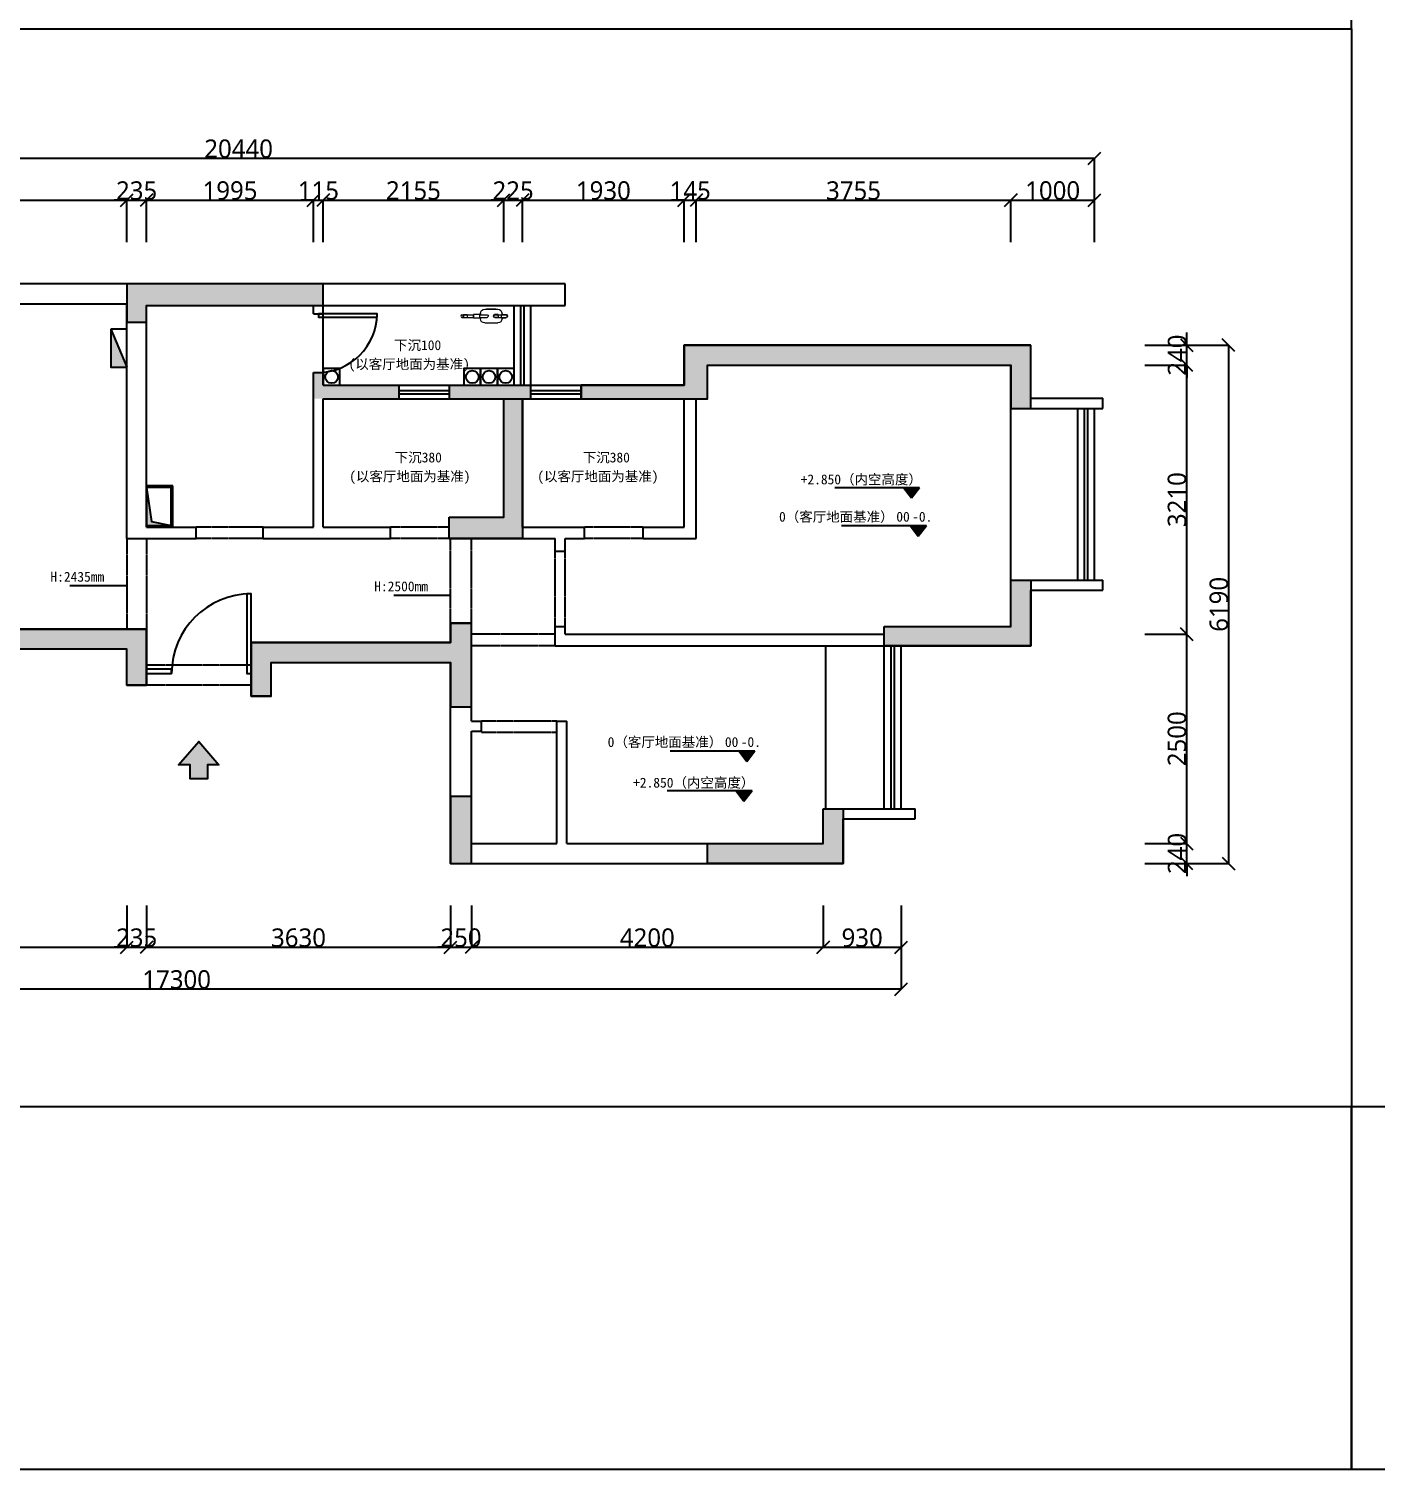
# Model space of a CAD drawing. Header units: millimetres. Extents: x -18923 to 87021, y -73077 to -1985.
# Drawn here: x -8230 to 7858, y -36381 to -19183 of the extents above; entities that cross this region are included whole.
import ezdxf

# ---------------------------------------------------------------- set-up
doc = ezdxf.new("R2010")
doc.units = ezdxf.units.MM
doc.header["$LTSCALE"] = 10
doc.linetypes.add('DASH', pattern=[0.35, 0.25, -0.1])
doc.layers.get('Defpoints').update_dxf_attribs({"color": 250})
for name, color, linetype in [('0文字-标注', 7, 'Continuous'), ('1结构-填充-剪力墙', 251, 'Continuous'), ('1结构-墙体', 7, 'Continuous'), ('1结构-楼梯-栏杆', 43, 'Continuous'), ('1结构-楼梯-梯步', 49, 'Continuous'), ('1结构-窗及电梯', 133, 'Continuous'), ('1结构-门', 133, 'Continuous'), ('2平面-家具-细线', 8, 'Continuous'), ('wall', 1, 'Continuous'), ('平面-文字', 255, 'Continuous'), ('设施-建筑立管-烟', 37, 'Continuous')]:
    doc.layers.add(name, color=color, linetype=linetype)
doc.layers.add('电气', color=18, linetype='Continuous', lineweight=9)
doc.styles.add('-黑体', font='simhei.ttf')
doc.styles.add('dim_font', font='SIMPLEX.shx', dxfattribs={"width": 0.8})
doc.styles.add('图框－雅黑', font='')
doc.styles.get('图框－雅黑').set_extended_font_data('Microsoft YaHei')
doc.dimstyles.new('1-30', dxfattribs={"dimtxt": 150, "dimasz": 4, "dimexe": 1.5, "dimexo": 0, "dimgap": 0.6, "dimtad": 1, "dimdec": 0, "dimlfac": 30, "dimdsep": 46, "dimtxsty": 'dim_font', "dimblk": 'DOTSMALL', "dimcen": 4, "dimdle": 1.5, "dimclrd": 123, "dimclre": 123, "dimclrt": 256, "dimadec": 0, "dimazin": 0, "dimtfac": 1, "dimtdec": 0, "dimtix": 1, "dimtmove": 2, "dimatfit": 3, "dimldrblk": 'DOTSMALL', "dimfxl": 1.5, "dimarcsym": 0})

# ---------------------------------------------------------------- blocks, each defined once
blk = doc.blocks.new('A$C49040A04')
at = {"layer": '设施-建筑立管-烟', "linetype": 'ByBlock'}
blk.add_hatch(color=256, dxfattribs=at).paths.add_polyline_path([(315, 20), (315, 475), (249, 68), (20, 20)])
for p, q in [((0, 495), (315, 495)), ((0, 0), (0, 495))]:
    blk.add_line(p, q, dxfattribs=at)
blk.add_lwpolyline([(315, 20), (20, 20), (20, 475), (315, 475)], close=True, dxfattribs=at)
blk.add_lwpolyline([(315, 475), (254, 70), (20, 20)], dxfattribs=at)
blk = doc.blocks.new('煤气表')
at = {"layer": '电气'}
for p, q in [((834834, -435985), (834792, -435985)), ((834834, -435985), (834792, -435985)), ((834894, -435987), (834792, -435987)), ((834894, -435987), (834792, -435987)), ((834894, -436011), (834792, -436011)), ((834894, -436011), (834792, -436011)), ((834834, -436014), (834792, -436014)), ((834834, -436014), (834792, -436014)), ((834829, -435987), (834829, -435975)), ((834829, -435987), (834829, -435975)), ((834829, -436023), (834829, -436011)), ((834829, -436023), (834829, -436011)), ((834834, -436014), (834834, -435985)), ((834834, -436014), (834834, -435985)), ((834863, -435987), (834834, -435987)), ((834863, -435987), (834834, -435987)), ((834863, -436011), (834834, -436011)), ((834863, -436011), (834834, -436011)), ((834863, -435985), (834863, -436013)), ((834863, -435985), (834897, -435985)), ((834863, -435985), (834863, -436013)), ((834863, -435985), (834897, -435985)), ((834863, -436013), (834897, -436013)), ((834863, -436013), (834897, -436013)), ((834989, -435935), (834869, -435935)), ((834989, -435935), (834869, -435935)), ((834973, -435931), (834885, -435931)), ((834885, -435935), (834885, -435931)), ((834973, -435931), (834885, -435931)), ((834885, -435935), (834885, -435931)), ((835034, -435987), (834967, -435987)), ((835034, -435987), (834967, -435987)), ((835034, -436011), (834967, -436011)), ((835034, -436011), (834967, -436011)), ((834973, -435935), (834973, -435931)), ((834973, -435935), (834973, -435931)), ((835029, -435975), (835029, -435987)), ((835029, -435975), (835029, -435987)), ((835029, -436011), (835029, -436023)), ((835029, -436011), (835029, -436023)), ((835034, -436015), (835034, -435983)), ((835034, -435983), (835093, -435983)), ((835034, -436015), (835034, -435983)), ((835034, -435983), (835093, -435983)), ((835093, -436015), (835034, -436015)), ((835093, -436015), (835034, -436015)), ((835062, -436015), (835062, -436015)), ((835062, -436015), (835062, -436015)), ((835066, -436015), (835066, -436015)), ((835066, -436015), (835066, -436015)), ((835093, -435983), (835093, -436015)), ((835093, -435983), (835093, -436015)), ((835199, -435987), (835093, -435987)), ((835199, -435987), (835093, -435987)), ((835093, -436015), (835093, -435991)), ((835093, -436015), (835093, -435991)), ((835199, -436011), (835093, -436011)), ((835199, -436011), (835093, -436011)), ((835152, -436011), (835149, -436011)), ((835152, -436011), (835149, -436011)), ((835152, -435985), (835152, -436013)), ((835184, -435985), (835152, -435985)), ((835152, -435985), (835152, -436013)), ((835184, -435985), (835152, -435985)), ((835184, -436013), (835152, -436013)), ((835184, -436013), (835152, -436013)), ((835184, -435985), (835184, -436013)), ((835184, -435985), (835184, -436013)), ((834989, -436063), (834869, -436063)), ((834989, -436063), (834869, -436063))]:
    blk.add_line(p, q, dxfattribs=at)
blk.add_circle((835199, -435999), 12, dxfattribs=at)
blk.add_circle((835199, -435999), 12, dxfattribs=at)
blk.add_circle((835199, -435999), 12, dxfattribs=at)
blk.add_circle((835199, -435999), 12, dxfattribs=at)
blk.add_circle((835199, -435999), 12, dxfattribs=at)
blk.add_circle((835199, -435999), 12, dxfattribs=at)
for centre, radius, start, end in [((834792, -435999), 14.4, 90, 270), ((834792, -435999), 14.4, 90, 270), ((834792, -435999), 12, 90, 270), ((834792, -435999), 12, 90, 270), ((834869, -435975), 40, 90, 180), ((834869, -435975), 40, 90, 180), ((834869, -436023), 40, 180, 270), ((834869, -436023), 40, 180, 270), ((834894, -435999), 14.4, 270, 90), ((834894, -435999), 14.4, 270, 90), ((834894, -435999), 12, 270, 90), ((834894, -435999), 12, 270, 90), ((834967, -435999), 12, 90, 270), ((834967, -435999), 12, 90, 270), ((834989, -435975), 40, 0, 90), ((834989, -435975), 40, 0, 90), ((834989, -436023), 40, 270, 0), ((834989, -436023), 40, 270, 0)]:
    blk.add_arc(centre, radius, start, end, dxfattribs=at)
blk = doc.blocks.new('gh')
at = {"layer": 'wall'}
blk.add_hatch(color=250, dxfattribs=at).paths.add_polyline_path([(164817, 67983), (164817, 68175), (164362, 68175)])
at = {"layer": 'wall', "color": 250}
blk.add_line((164362, 68175), (164817, 67983), dxfattribs=at)
blk.add_lwpolyline([(164362, 68175), (164817, 68175), (164817, 67983), (164362, 67983)], close=True, dxfattribs=at)
blk = doc.blocks.new('_OBLIQUE')
at = {"color": 0, "linetype": 'ByBlock'}
blk.add_line((-0.5, -0.5), (0.5, 0.5), dxfattribs=at)
blk = doc.blocks.new('*D224')
at = {"layer": '0文字-标注', "color": 8, "lineweight": -2, "transparency": 16777216}
for p, q in [((-10520, -29650), (-10520, -30151)), ((-7060, -29650), (-7060, -30151)), ((-10522, -30150), (-7059, -30150))]:
    blk.add_line(p, q, dxfattribs=at)
at = {"layer": 'Defpoints', "color": 0, "transparency": 16777216}
for p in [(-10520, -29650), (-7060, -29650), (-7060, -30150)]:
    blk.add_point(p, dxfattribs=at)
at = {"layer": '0文字-标注', "color": 8, "lineweight": -2, "transparency": 16777216, "xscale": 150, "yscale": 150, "zscale": 150, "rotation": 180}
blk.add_blockref('_OBLIQUE', (-10520, -30150), dxfattribs=at)
at = {"layer": '0文字-标注', "color": 8, "lineweight": -2, "transparency": 16777216, "xscale": 150, "yscale": 150, "zscale": 150}
blk.add_blockref('_OBLIQUE', (-7060, -30150), dxfattribs=at)
at = {"layer": '0文字-标注', "color": 255, "transparency": 16777216, "insert": (-8790, -30036), "char_height": 220, "attachment_point": 5, "style": '图框－雅黑'}
blk.add_mtext('3460', dxfattribs=at)
blk = doc.blocks.new('_DotSmall')
at = {"color": 0, "linetype": 'ByBlock', "const_width": 0.5}
blk.add_lwpolyline([(-0.0625, 0, 1), (0.0625, 0, 1)], format="xyb", close=True, dxfattribs=at)
blk = doc.blocks.new('*D225')
at = {"layer": '0文字-标注', "color": 8, "lineweight": -2, "transparency": 16777216}
for p, q in [((-7060, -29650), (-7060, -30151)), ((-6825, -29650), (-6825, -30151)), ((-7060, -30150), (-7210, -30150)), ((-7060, -30150), (-6825, -30150)), ((-6825, -30150), (-6675, -30150))]:
    blk.add_line(p, q, dxfattribs=at)
at = {"layer": 'Defpoints', "color": 0, "transparency": 16777216}
for p in [(-7060, -29650), (-6825, -29650), (-6825, -30150)]:
    blk.add_point(p, dxfattribs=at)
at = {"layer": '0文字-标注', "color": 8, "lineweight": -2, "transparency": 16777216, "xscale": 150, "yscale": 150, "zscale": 150}
blk.add_blockref('_OBLIQUE', (-7060, -30150), dxfattribs=at)
at = {"layer": '0文字-标注', "color": 8, "lineweight": -2, "transparency": 16777216, "xscale": 150, "yscale": 150, "zscale": 150, "rotation": 180}
blk.add_blockref('_OBLIQUE', (-6825, -30150), dxfattribs=at)
at = {"layer": '0文字-标注', "color": 255, "transparency": 16777216, "insert": (-6943, -30036), "char_height": 220, "attachment_point": 5, "style": '图框－雅黑'}
blk.add_mtext('235', dxfattribs=at)
blk = doc.blocks.new('*D226')
at = {"layer": '0文字-标注', "color": 8, "lineweight": -2, "transparency": 16777216}
for p, q in [((-6825, -29650), (-6825, -30151)), ((-3195, -29650), (-3195, -30151)), ((-6827, -30150), (-3194, -30150))]:
    blk.add_line(p, q, dxfattribs=at)
at = {"layer": 'Defpoints', "color": 0, "transparency": 16777216}
for p in [(-6825, -29650), (-3195, -29650), (-3195, -30150)]:
    blk.add_point(p, dxfattribs=at)
at = {"layer": '0文字-标注', "color": 8, "lineweight": -2, "transparency": 16777216, "xscale": 150, "yscale": 150, "zscale": 150, "rotation": 180}
blk.add_blockref('_OBLIQUE', (-6825, -30150), dxfattribs=at)
at = {"layer": '0文字-标注', "color": 8, "lineweight": -2, "transparency": 16777216, "xscale": 150, "yscale": 150, "zscale": 150}
blk.add_blockref('_OBLIQUE', (-3195, -30150), dxfattribs=at)
at = {"layer": '0文字-标注', "color": 255, "transparency": 16777216, "insert": (-5010, -30036), "char_height": 220, "attachment_point": 5, "style": '图框－雅黑'}
blk.add_mtext('3630', dxfattribs=at)
blk = doc.blocks.new('*D227')
at = {"layer": '0文字-标注', "color": 8, "lineweight": -2, "transparency": 16777216}
for p, q in [((-3195, -29650), (-3195, -30151)), ((-2945, -29650), (-2945, -30151)), ((-3195, -30150), (-3345, -30150)), ((-3195, -30150), (-2945, -30150)), ((-2945, -30150), (-2795, -30150))]:
    blk.add_line(p, q, dxfattribs=at)
at = {"layer": 'Defpoints', "color": 0, "transparency": 16777216}
for p in [(-3195, -29650), (-2945, -29650), (-2945, -30150)]:
    blk.add_point(p, dxfattribs=at)
at = {"layer": '0文字-标注', "color": 8, "lineweight": -2, "transparency": 16777216, "xscale": 150, "yscale": 150, "zscale": 150}
blk.add_blockref('_OBLIQUE', (-3195, -30150), dxfattribs=at)
at = {"layer": '0文字-标注', "color": 8, "lineweight": -2, "transparency": 16777216, "xscale": 150, "yscale": 150, "zscale": 150, "rotation": 180}
blk.add_blockref('_OBLIQUE', (-2945, -30150), dxfattribs=at)
at = {"layer": '0文字-标注', "color": 255, "transparency": 16777216, "insert": (-3070, -30036), "char_height": 220, "attachment_point": 5, "style": '图框－雅黑'}
blk.add_mtext('250', dxfattribs=at)
blk = doc.blocks.new('*D228')
at = {"layer": '0文字-标注', "color": 8, "lineweight": -2, "transparency": 16777216}
for p, q in [((-2945, -29650), (-2945, -30151)), ((1255, -29650), (1255, -30151)), ((-2947, -30150), (1256, -30150))]:
    blk.add_line(p, q, dxfattribs=at)
at = {"layer": 'Defpoints', "color": 0, "transparency": 16777216}
for p in [(-2945, -29650), (1255, -29650), (1255, -30150)]:
    blk.add_point(p, dxfattribs=at)
at = {"layer": '0文字-标注', "color": 8, "lineweight": -2, "transparency": 16777216, "xscale": 150, "yscale": 150, "zscale": 150, "rotation": 180}
blk.add_blockref('_OBLIQUE', (-2945, -30150), dxfattribs=at)
at = {"layer": '0文字-标注', "color": 8, "lineweight": -2, "transparency": 16777216, "xscale": 150, "yscale": 150, "zscale": 150}
blk.add_blockref('_OBLIQUE', (1255, -30150), dxfattribs=at)
at = {"layer": '0文字-标注', "color": 255, "transparency": 16777216, "insert": (-845, -30036), "char_height": 220, "attachment_point": 5, "style": '图框－雅黑'}
blk.add_mtext('4200', dxfattribs=at)
blk = doc.blocks.new('*D229')
at = {"layer": '0文字-标注', "color": 8, "lineweight": -2, "transparency": 16777216}
for p, q in [((1255, -29650), (1255, -30151)), ((2185, -29650), (2185, -30151)), ((1253, -30150), (2186, -30150))]:
    blk.add_line(p, q, dxfattribs=at)
at = {"layer": 'Defpoints', "color": 0, "transparency": 16777216}
for p in [(1255, -29650), (2185, -29650), (2185, -30150)]:
    blk.add_point(p, dxfattribs=at)
at = {"layer": '0文字-标注', "color": 8, "lineweight": -2, "transparency": 16777216, "xscale": 150, "yscale": 150, "zscale": 150, "rotation": 180}
blk.add_blockref('_OBLIQUE', (1255, -30150), dxfattribs=at)
at = {"layer": '0文字-标注', "color": 8, "lineweight": -2, "transparency": 16777216, "xscale": 150, "yscale": 150, "zscale": 150}
blk.add_blockref('_OBLIQUE', (2185, -30150), dxfattribs=at)
at = {"layer": '0文字-标注', "color": 255, "transparency": 16777216, "insert": (1720, -30036), "char_height": 220, "attachment_point": 5, "style": '图框－雅黑'}
blk.add_mtext('930', dxfattribs=at)
blk = doc.blocks.new('*D230')
at = {"layer": '0文字-标注', "color": 8, "lineweight": -2, "transparency": 16777216}
for p, q in [((-15115, -29650), (-15115, -30651)), ((2185, -29650), (2185, -30651)), ((2186, -30650), (-15117, -30650))]:
    blk.add_line(p, q, dxfattribs=at)
at = {"layer": 'Defpoints', "color": 0, "transparency": 16777216}
for p in [(-15115, -29650), (2185, -29650), (-15115, -30650)]:
    blk.add_point(p, dxfattribs=at)
at = {"layer": '0文字-标注', "color": 8, "lineweight": -2, "transparency": 16777216, "xscale": 150, "yscale": 150, "zscale": 150, "rotation": 180}
blk.add_blockref('_OBLIQUE', (-15115, -30650), dxfattribs=at)
at = {"layer": '0文字-标注', "color": 8, "lineweight": -2, "transparency": 16777216, "xscale": 150, "yscale": 150, "zscale": 150}
blk.add_blockref('_OBLIQUE', (2185, -30650), dxfattribs=at)
at = {"layer": '0文字-标注', "color": 255, "transparency": 16777216, "insert": (-6465, -30535), "char_height": 220, "attachment_point": 5, "style": '图框－雅黑'}
blk.add_mtext('17300', dxfattribs=at)
blk = doc.blocks.new('*D231')
at = {"layer": '0文字-标注', "color": 8, "lineweight": -2, "transparency": 16777216}
for p, q in [((5595, -28910), (5595, -28760)), ((5095, -28910), (5596, -28910)), ((5595, -29150), (5595, -28910)), ((5095, -29150), (5596, -29150)), ((5595, -29150), (5595, -29300))]:
    blk.add_line(p, q, dxfattribs=at)
at = {"layer": 'Defpoints', "color": 0, "transparency": 16777216}
for p in [(5095, -28910), (5595, -28910), (5095, -29150)]:
    blk.add_point(p, dxfattribs=at)
at = {"layer": '0文字-标注', "color": 8, "lineweight": -2, "transparency": 16777216, "xscale": 150, "yscale": 150, "zscale": 150}
for p, rotation in [((5595, -28910), 270), ((5595, -29150), 90)]:
    blk.add_blockref('_OBLIQUE', p, dxfattribs=dict(at, rotation=rotation))
at = {"layer": '0文字-标注', "color": 255, "transparency": 16777216, "insert": (5481, -29030), "char_height": 220, "attachment_point": 5, "rotation": 90, "style": '图框－雅黑'}
blk.add_mtext('240', dxfattribs=at)
blk = doc.blocks.new('*D232')
at = {"layer": '0文字-标注', "color": 8, "lineweight": -2, "transparency": 16777216}
for p, q in [((5095, -26410), (5596, -26410)), ((5595, -28912), (5595, -26409)), ((5095, -28910), (5596, -28910))]:
    blk.add_line(p, q, dxfattribs=at)
at = {"layer": 'Defpoints', "color": 0, "transparency": 16777216}
for p in [(5095, -26410), (5595, -26410), (5095, -28910)]:
    blk.add_point(p, dxfattribs=at)
at = {"layer": '0文字-标注', "color": 8, "lineweight": -2, "transparency": 16777216, "xscale": 150, "yscale": 150, "zscale": 150}
for p, rotation in [((5595, -26410), 90), ((5595, -28910), 270)]:
    blk.add_blockref('_OBLIQUE', p, dxfattribs=dict(at, rotation=rotation))
at = {"layer": '0文字-标注', "color": 255, "transparency": 16777216, "insert": (5480, -27660), "char_height": 220, "attachment_point": 5, "rotation": 90, "style": '图框－雅黑'}
blk.add_mtext('2500', dxfattribs=at)
blk = doc.blocks.new('*D233')
at = {"layer": '0文字-标注', "color": 8, "lineweight": -2, "transparency": 16777216}
for p, q in [((5095, -23200), (5596, -23200)), ((5595, -26412), (5595, -23199)), ((5095, -26410), (5596, -26410))]:
    blk.add_line(p, q, dxfattribs=at)
at = {"layer": 'Defpoints', "color": 0, "transparency": 16777216}
for p in [(5095, -23200), (5595, -23200), (5095, -26410)]:
    blk.add_point(p, dxfattribs=at)
at = {"layer": '0文字-标注', "color": 8, "lineweight": -2, "transparency": 16777216, "xscale": 150, "yscale": 150, "zscale": 150}
for p, rotation in [((5595, -23200), 90), ((5595, -26410), 270)]:
    blk.add_blockref('_OBLIQUE', p, dxfattribs=dict(at, rotation=rotation))
at = {"layer": '0文字-标注', "color": 255, "transparency": 16777216, "insert": (5480, -24805), "char_height": 220, "attachment_point": 5, "rotation": 90, "style": '图框－雅黑'}
blk.add_mtext('3210', dxfattribs=at)
blk = doc.blocks.new('*D234')
at = {"layer": '0文字-标注', "color": 8, "lineweight": -2, "transparency": 16777216}
for p, q in [((5595, -22960), (5595, -22810)), ((5095, -22960), (5596, -22960)), ((5595, -23200), (5595, -22960)), ((5095, -23200), (5596, -23200)), ((5595, -23200), (5595, -23350))]:
    blk.add_line(p, q, dxfattribs=at)
at = {"layer": 'Defpoints', "color": 0, "transparency": 16777216}
for p in [(5095, -22960), (5595, -22960), (5095, -23200)]:
    blk.add_point(p, dxfattribs=at)
at = {"layer": '0文字-标注', "color": 8, "lineweight": -2, "transparency": 16777216, "xscale": 150, "yscale": 150, "zscale": 150}
for p, rotation in [((5595, -22960), 270), ((5595, -23200), 90)]:
    blk.add_blockref('_OBLIQUE', p, dxfattribs=dict(at, rotation=rotation))
at = {"layer": '0文字-标注', "color": 255, "transparency": 16777216, "insert": (5481, -23080), "char_height": 220, "attachment_point": 5, "rotation": 90, "style": '图框－雅黑'}
blk.add_mtext('240', dxfattribs=at)
blk = doc.blocks.new('*D235')
at = {"layer": '0文字-标注', "color": 8, "lineweight": -2, "transparency": 16777216}
for p, q in [((5095, -22960), (6096, -22960)), ((6095, -22959), (6095, -29152)), ((5095, -29150), (6096, -29150))]:
    blk.add_line(p, q, dxfattribs=at)
at = {"layer": 'Defpoints', "color": 0, "transparency": 16777216}
for p in [(5095, -22960), (5095, -29150), (6095, -29150)]:
    blk.add_point(p, dxfattribs=at)
at = {"layer": '0文字-标注', "color": 8, "lineweight": -2, "transparency": 16777216, "xscale": 150, "yscale": 150, "zscale": 150}
for p, rotation in [((6095, -22960), 90), ((6095, -29150), 270)]:
    blk.add_blockref('_OBLIQUE', p, dxfattribs=dict(at, rotation=rotation))
at = {"layer": '0文字-标注', "color": 255, "transparency": 16777216, "insert": (5980, -26055), "char_height": 220, "attachment_point": 5, "rotation": 90, "style": '图框－雅黑'}
blk.add_mtext('6190', dxfattribs=at)
blk = doc.blocks.new('*D244')
at = {"layer": '0文字-标注', "color": 8, "lineweight": -2, "transparency": 16777216}
for p, q in [((-14242, -21230), (-7059, -21230)), ((-14240, -21730), (-14240, -21229)), ((-7060, -21730), (-7060, -21229))]:
    blk.add_line(p, q, dxfattribs=at)
at = {"layer": 'Defpoints', "color": 0, "transparency": 16777216}
for p in [(-7060, -21230), (-14240, -21730), (-7060, -21730)]:
    blk.add_point(p, dxfattribs=at)
at = {"layer": '0文字-标注', "color": 8, "lineweight": -2, "transparency": 16777216, "xscale": 150, "yscale": 150, "zscale": 150, "rotation": 180}
blk.add_blockref('_OBLIQUE', (-14240, -21230), dxfattribs=at)
at = {"layer": '0文字-标注', "color": 8, "lineweight": -2, "transparency": 16777216, "xscale": 150, "yscale": 150, "zscale": 150}
blk.add_blockref('_OBLIQUE', (-7060, -21230), dxfattribs=at)
at = {"layer": '0文字-标注', "color": 255, "transparency": 16777216, "insert": (-10650, -21115), "char_height": 220, "attachment_point": 5, "style": '图框－雅黑'}
blk.add_mtext('7180', dxfattribs=at)
blk = doc.blocks.new('*D245')
at = {"layer": '0文字-标注', "color": 8, "lineweight": -2, "transparency": 16777216}
for p, q in [((-7060, -21230), (-7210, -21230)), ((-7060, -21730), (-7060, -21229)), ((-7060, -21230), (-6825, -21230)), ((-6825, -21730), (-6825, -21229)), ((-6825, -21230), (-6675, -21230))]:
    blk.add_line(p, q, dxfattribs=at)
at = {"layer": 'Defpoints', "color": 0, "transparency": 16777216}
for p in [(-6825, -21230), (-7060, -21730), (-6825, -21730)]:
    blk.add_point(p, dxfattribs=at)
at = {"layer": '0文字-标注', "color": 8, "lineweight": -2, "transparency": 16777216, "xscale": 150, "yscale": 150, "zscale": 150}
blk.add_blockref('_OBLIQUE', (-7060, -21230), dxfattribs=at)
at = {"layer": '0文字-标注', "color": 8, "lineweight": -2, "transparency": 16777216, "xscale": 150, "yscale": 150, "zscale": 150, "rotation": 180}
blk.add_blockref('_OBLIQUE', (-6825, -21230), dxfattribs=at)
at = {"layer": '0文字-标注', "color": 255, "transparency": 16777216, "insert": (-6943, -21116), "char_height": 220, "attachment_point": 5, "style": '图框－雅黑'}
blk.add_mtext('235', dxfattribs=at)
blk = doc.blocks.new('*D246')
at = {"layer": '0文字-标注', "color": 8, "lineweight": -2, "transparency": 16777216}
for p, q in [((-6827, -21230), (-4829, -21230)), ((-6825, -21730), (-6825, -21229)), ((-4830, -21730), (-4830, -21229))]:
    blk.add_line(p, q, dxfattribs=at)
at = {"layer": 'Defpoints', "color": 0, "transparency": 16777216}
for p in [(-4830, -21230), (-6825, -21730), (-4830, -21730)]:
    blk.add_point(p, dxfattribs=at)
at = {"layer": '0文字-标注', "color": 8, "lineweight": -2, "transparency": 16777216, "xscale": 150, "yscale": 150, "zscale": 150, "rotation": 180}
blk.add_blockref('_OBLIQUE', (-6825, -21230), dxfattribs=at)
at = {"layer": '0文字-标注', "color": 8, "lineweight": -2, "transparency": 16777216, "xscale": 150, "yscale": 150, "zscale": 150}
blk.add_blockref('_OBLIQUE', (-4830, -21230), dxfattribs=at)
at = {"layer": '0文字-标注', "color": 255, "transparency": 16777216, "insert": (-5828, -21115), "char_height": 220, "attachment_point": 5, "style": '图框－雅黑'}
blk.add_mtext('1995', dxfattribs=at)
blk = doc.blocks.new('*D247')
at = {"layer": '0文字-标注', "color": 8, "lineweight": -2, "transparency": 16777216}
for p, q in [((-4830, -21230), (-4980, -21230)), ((-4830, -21730), (-4830, -21229)), ((-4830, -21230), (-4715, -21230)), ((-4715, -21730), (-4715, -21229)), ((-4715, -21230), (-4565, -21230))]:
    blk.add_line(p, q, dxfattribs=at)
at = {"layer": 'Defpoints', "color": 0, "transparency": 16777216}
for p in [(-4715, -21230), (-4830, -21730), (-4715, -21730)]:
    blk.add_point(p, dxfattribs=at)
at = {"layer": '0文字-标注', "color": 8, "lineweight": -2, "transparency": 16777216, "xscale": 150, "yscale": 150, "zscale": 150}
blk.add_blockref('_OBLIQUE', (-4830, -21230), dxfattribs=at)
at = {"layer": '0文字-标注', "color": 8, "lineweight": -2, "transparency": 16777216, "xscale": 150, "yscale": 150, "zscale": 150, "rotation": 180}
blk.add_blockref('_OBLIQUE', (-4715, -21230), dxfattribs=at)
at = {"layer": '0文字-标注', "color": 255, "transparency": 16777216, "insert": (-4773, -21115), "char_height": 220, "attachment_point": 5, "style": '图框－雅黑'}
blk.add_mtext('115', dxfattribs=at)
blk = doc.blocks.new('*D248')
at = {"layer": '0文字-标注', "color": 8, "lineweight": -2, "transparency": 16777216}
for p, q in [((-4717, -21230), (-2559, -21230)), ((-4715, -21730), (-4715, -21229)), ((-2560, -21730), (-2560, -21229))]:
    blk.add_line(p, q, dxfattribs=at)
at = {"layer": 'Defpoints', "color": 0, "transparency": 16777216}
for p in [(-2560, -21230), (-4715, -21730), (-2560, -21730)]:
    blk.add_point(p, dxfattribs=at)
at = {"layer": '0文字-标注', "color": 8, "lineweight": -2, "transparency": 16777216, "xscale": 150, "yscale": 150, "zscale": 150, "rotation": 180}
blk.add_blockref('_OBLIQUE', (-4715, -21230), dxfattribs=at)
at = {"layer": '0文字-标注', "color": 8, "lineweight": -2, "transparency": 16777216, "xscale": 150, "yscale": 150, "zscale": 150}
blk.add_blockref('_OBLIQUE', (-2560, -21230), dxfattribs=at)
at = {"layer": '0文字-标注', "color": 255, "transparency": 16777216, "insert": (-3638, -21115), "char_height": 220, "attachment_point": 5, "style": '图框－雅黑'}
blk.add_mtext('2155', dxfattribs=at)
blk = doc.blocks.new('*D249')
at = {"layer": '0文字-标注', "color": 8, "lineweight": -2, "transparency": 16777216}
for p, q in [((-2560, -21230), (-2710, -21230)), ((-2560, -21730), (-2560, -21229)), ((-2560, -21230), (-2335, -21230)), ((-2335, -21730), (-2335, -21229)), ((-2335, -21230), (-2185, -21230))]:
    blk.add_line(p, q, dxfattribs=at)
at = {"layer": 'Defpoints', "color": 0, "transparency": 16777216}
for p in [(-2335, -21230), (-2560, -21730), (-2335, -21730)]:
    blk.add_point(p, dxfattribs=at)
at = {"layer": '0文字-标注', "color": 8, "lineweight": -2, "transparency": 16777216, "xscale": 150, "yscale": 150, "zscale": 150}
blk.add_blockref('_OBLIQUE', (-2560, -21230), dxfattribs=at)
at = {"layer": '0文字-标注', "color": 8, "lineweight": -2, "transparency": 16777216, "xscale": 150, "yscale": 150, "zscale": 150, "rotation": 180}
blk.add_blockref('_OBLIQUE', (-2335, -21230), dxfattribs=at)
at = {"layer": '0文字-标注', "color": 255, "transparency": 16777216, "insert": (-2448, -21116), "char_height": 220, "attachment_point": 5, "style": '图框－雅黑'}
blk.add_mtext('225', dxfattribs=at)
blk = doc.blocks.new('*D250')
at = {"layer": '0文字-标注', "color": 8, "lineweight": -2, "transparency": 16777216}
for p, q in [((-2337, -21230), (-404, -21230)), ((-2335, -21730), (-2335, -21229)), ((-405, -21730), (-405, -21229))]:
    blk.add_line(p, q, dxfattribs=at)
at = {"layer": 'Defpoints', "color": 0, "transparency": 16777216}
for p in [(-405, -21230), (-2335, -21730), (-405, -21730)]:
    blk.add_point(p, dxfattribs=at)
at = {"layer": '0文字-标注', "color": 8, "lineweight": -2, "transparency": 16777216, "xscale": 150, "yscale": 150, "zscale": 150, "rotation": 180}
blk.add_blockref('_OBLIQUE', (-2335, -21230), dxfattribs=at)
at = {"layer": '0文字-标注', "color": 8, "lineweight": -2, "transparency": 16777216, "xscale": 150, "yscale": 150, "zscale": 150}
blk.add_blockref('_OBLIQUE', (-405, -21230), dxfattribs=at)
at = {"layer": '0文字-标注', "color": 255, "transparency": 16777216, "insert": (-1370, -21115), "char_height": 220, "attachment_point": 5, "style": '图框－雅黑'}
blk.add_mtext('1930', dxfattribs=at)
blk = doc.blocks.new('*D251')
at = {"layer": '0文字-标注', "color": 8, "lineweight": -2, "transparency": 16777216}
for p, q in [((-405, -21230), (-555, -21230)), ((-405, -21730), (-405, -21229)), ((-405, -21230), (-260, -21230)), ((-260, -21730), (-260, -21229)), ((-260, -21230), (-110, -21230))]:
    blk.add_line(p, q, dxfattribs=at)
at = {"layer": 'Defpoints', "color": 0, "transparency": 16777216}
for p in [(-260, -21230), (-405, -21730), (-260, -21730)]:
    blk.add_point(p, dxfattribs=at)
at = {"layer": '0文字-标注', "color": 8, "lineweight": -2, "transparency": 16777216, "xscale": 150, "yscale": 150, "zscale": 150}
blk.add_blockref('_OBLIQUE', (-405, -21230), dxfattribs=at)
at = {"layer": '0文字-标注', "color": 8, "lineweight": -2, "transparency": 16777216, "xscale": 150, "yscale": 150, "zscale": 150, "rotation": 180}
blk.add_blockref('_OBLIQUE', (-260, -21230), dxfattribs=at)
at = {"layer": '0文字-标注', "color": 255, "transparency": 16777216, "insert": (-333, -21115), "char_height": 220, "attachment_point": 5, "style": '图框－雅黑'}
blk.add_mtext('145', dxfattribs=at)
blk = doc.blocks.new('*D252')
at = {"layer": '0文字-标注', "color": 8, "lineweight": -2, "transparency": 16777216}
for p, q in [((-262, -21230), (3496, -21230)), ((-260, -21730), (-260, -21229)), ((3495, -21730), (3495, -21229))]:
    blk.add_line(p, q, dxfattribs=at)
at = {"layer": 'Defpoints', "color": 0, "transparency": 16777216}
for p in [(3495, -21230), (-260, -21730), (3495, -21730)]:
    blk.add_point(p, dxfattribs=at)
at = {"layer": '0文字-标注', "color": 8, "lineweight": -2, "transparency": 16777216, "xscale": 150, "yscale": 150, "zscale": 150, "rotation": 180}
blk.add_blockref('_OBLIQUE', (-260, -21230), dxfattribs=at)
at = {"layer": '0文字-标注', "color": 8, "lineweight": -2, "transparency": 16777216, "xscale": 150, "yscale": 150, "zscale": 150}
blk.add_blockref('_OBLIQUE', (3495, -21230), dxfattribs=at)
at = {"layer": '0文字-标注', "color": 255, "transparency": 16777216, "insert": (1617, -21116), "char_height": 220, "attachment_point": 5, "style": '图框－雅黑'}
blk.add_mtext('3755', dxfattribs=at)
blk = doc.blocks.new('*D253')
at = {"layer": '0文字-标注', "color": 8, "lineweight": -2, "transparency": 16777216}
for p, q in [((3493, -21230), (4496, -21230)), ((3495, -21730), (3495, -21229)), ((4495, -21730), (4495, -21229))]:
    blk.add_line(p, q, dxfattribs=at)
at = {"layer": 'Defpoints', "color": 0, "transparency": 16777216}
for p in [(4495, -21230), (3495, -21730), (4495, -21730)]:
    blk.add_point(p, dxfattribs=at)
at = {"layer": '0文字-标注', "color": 8, "lineweight": -2, "transparency": 16777216, "xscale": 150, "yscale": 150, "zscale": 150, "rotation": 180}
blk.add_blockref('_OBLIQUE', (3495, -21230), dxfattribs=at)
at = {"layer": '0文字-标注', "color": 8, "lineweight": -2, "transparency": 16777216, "xscale": 150, "yscale": 150, "zscale": 150}
blk.add_blockref('_OBLIQUE', (4495, -21230), dxfattribs=at)
at = {"layer": '0文字-标注', "color": 255, "transparency": 16777216, "insert": (3995, -21115), "char_height": 220, "attachment_point": 5, "style": '图框－雅黑'}
blk.add_mtext('1000', dxfattribs=at)
blk = doc.blocks.new('*D254')
at = {"layer": '0文字-标注', "color": 8, "lineweight": -2, "transparency": 16777216}
for p, q in [((4496, -20730), (-15947, -20730)), ((-15945, -21730), (-15945, -20729)), ((4495, -21730), (4495, -20729))]:
    blk.add_line(p, q, dxfattribs=at)
at = {"layer": 'Defpoints', "color": 0, "transparency": 16777216}
for p in [(-15945, -20730), (-15945, -21730), (4495, -21730)]:
    blk.add_point(p, dxfattribs=at)
at = {"layer": '0文字-标注', "color": 8, "lineweight": -2, "transparency": 16777216, "xscale": 150, "yscale": 150, "zscale": 150, "rotation": 180}
blk.add_blockref('_OBLIQUE', (-15945, -20730), dxfattribs=at)
at = {"layer": '0文字-标注', "color": 8, "lineweight": -2, "transparency": 16777216, "xscale": 150, "yscale": 150, "zscale": 150}
blk.add_blockref('_OBLIQUE', (4495, -20730), dxfattribs=at)
at = {"layer": '0文字-标注', "color": 255, "transparency": 16777216, "insert": (-5725, -20616), "char_height": 220, "attachment_point": 5, "style": '图框－雅黑'}
blk.add_mtext('20440', dxfattribs=at)

msp = doc.modelspace()

# ---------------------------------------------------------------- hatches: boundary and pattern name
at = {"layer": '1结构-填充-剪力墙'}
h = msp.add_hatch(color=256, dxfattribs=at)
h.dxf.hatch_style = 1
h.paths.add_polyline_path([(-3810.2, -23440), (-4715.2, -23440), (-4715.2, -23285), (-4830.2, -23285), (-4830.2, -23600), (-3810.2, -23600)])
h.paths.add_polyline_path([(-2235.2, -23440), (-3210.2, -23440), (-3210.2, -23600), (-2235.2, -23600)])
h.paths.add_polyline_path([(1254.8, -28495), (1494.8, -28495), (1494.8, -29150), (-125.2, -29150), (-125.2, -28910), (1254.8, -28910)])
h.paths.add_polyline_path([(1984.8, -26320), (3494.8, -26320), (3494.8, -25765), (3734.8, -25765), (3734.8, -26550), (1984.8, -26550)])
h.paths.add_polyline_path([(3494.8, -23200), (-125.2, -23200), (-125.2, -22960), (3734.8, -22960), (3734.8, -23715), (3494.8, -23715)])
h.paths.add_polyline_path([(-1635.2, -23440), (-405.2, -23440), (-405.2, -22960), (-125.2, -22960), (-125.2, -23600), (-1635.2, -23600)])
h.paths.add_polyline_path([(-3210.2, -25015), (-2560.2, -25015), (-2560.2, -23600), (-2335.2, -23600), (-2335.2, -25270), (-3210.2, -25270)])
h.paths.add_polyline_path([(-10760.2, -26350), (-6825.2, -26350), (-6825.2, -27020), (-7060.2, -27020), (-7060.2, -26590), (-10520.2, -26590), (-10760.2, -26590)])
h.paths.add_polyline_path([(-14555.2, -28475), (-14315.2, -28475), (-14315.2, -28910), (-12730.2, -28910), (-12730.2, -29150), (-14555.2, -29150)])
h.paths.add_polyline_path([(-14480.2, -25950), (-14240.2, -25950), (-14240.2, -26350), (-12730.2, -26350), (-12730.2, -26590), (-14480.2, -26590)])
h.paths.add_polyline_path([(-14480.2, -22230), (-12730.2, -22230), (-12730.2, -22470), (-14240.2, -22470), (-14240.2, -23070), (-14480.2, -23070)])
h.paths.add_polyline_path([(-2945.2, -28350), (-3195.2, -28350), (-3195.2, -29150), (-2945.2, -29150)])
h.paths.add_polyline_path([(-2945.2, -26280), (-3195.2, -26280), (-3195.2, -26280), (-3195.2, -26510), (-5575.2, -26510), (-5575.2, -26880), (-5575.2, -27150), (-5335.2, -27150), (-5335.2, -26750), (-3195.2, -26750), (-3195.2, -27280), (-2945.2, -27280)])
h.paths.add_polyline_path([(-4715.2, -22230), (-7060.2, -22230), (-7060.2, -22685), (-6825.2, -22685), (-6825.2, -22485), (-4830.2, -22485), (-4715.2, -22485)])
msp.add_hatch(color=256, dxfattribs=at).paths.add_polyline_path([(-6096.2, -28139.6), (-6304.2, -28139.6), (-6304.2, -27972.1), (-6442.2, -27972.1), (-6201.4, -27694.2), (-5960.7, -27972.1), (-6096.2, -27972.1)])

# ---------------------------------------------------------------- linework, layer by layer
at = {"layer": '1结构-墙体'}
for p, q in [((-1825.2, -22230), (-14480.2, -22230)), ((-1825.2, -22485), (-1825.2, -22230)), ((-7060.2, -22470), (-14240.2, -22470)), ((-7060.2, -25270), (-7060.2, -22470)), ((-6825.2, -25135), (-6825.2, -22485)), ((-6825.2, -22485), (-4830.2, -22485)), ((-4830.2, -22585), (-4830.2, -22485)), ((-4830.2, -22485), (-4715.2, -22485)), ((-4715.2, -22485), (-1825.2, -22485)), ((-4715.2, -22585), (-4715.2, -22485)), ((-4830.2, -22585), (-4715.2, -22585)), ((-405.2, -23440), (-405.2, -22960)), ((-405.2, -22960), (3734.8, -22960)), ((3734.8, -23595), (3734.8, -22960)), ((-125.2, -23200), (3494.8, -23200)), ((-125.2, -23600), (-125.2, -23200)), ((3494.8, -23715), (3494.8, -23200)), ((-4830.2, -25135), (-4830.2, -23285)), ((-4830.2, -23285), (-4715.2, -23285)), ((-4715.2, -23440), (-4715.2, -23285)), ((-4715.2, -23440), (-3810.2, -23440)), ((-3810.2, -23440), (-3810.2, -23600)), ((-3210.2, -23440), (-3210.2, -23600)), ((-3210.2, -23440), (-2235.2, -23440)), ((-2235.2, -23600), (-2235.2, -23440)), ((-1635.2, -23600), (-1635.2, -23440)), ((-1635.2, -23440), (-405.2, -23440)), ((-4715.2, -25135), (-4715.2, -23600)), ((-4715.2, -23600), (-3810.2, -23600)), ((-3210.2, -23600), (-2560.2, -23600)), ((-2560.2, -25015), (-2560.2, -23600)), ((-2335.2, -25135), (-2335.2, -23600)), ((-2335.2, -23600), (-2235.2, -23600)), ((-1635.2, -23600), (-405.2, -23600)), ((-405.2, -25135), (-405.2, -23600)), ((-260.2, -25270), (-260.2, -23600)), ((-260.2, -23600), (-125.2, -23600)), ((3494.8, -23715), (4594.8, -23715)), ((3734.8, -23595), (4594.8, -23595)), ((4594.8, -23715), (4594.8, -23595)), ((-3210.2, -25270), (-3210.2, -25015)), ((-3210.2, -25015), (-2560.2, -25015)), ((-7060.2, -25270), (-6230.2, -25270)), ((-6825.2, -25135), (-6230.2, -25135)), ((-6230.2, -25270), (-6230.2, -25135)), ((-5430.2, -25270), (-5430.2, -25135)), ((-5430.2, -25135), (-4830.2, -25135)), ((-5430.2, -25270), (-3910.2, -25270)), ((-4715.2, -25135), (-3910.2, -25135)), ((-3910.2, -25270), (-3910.2, -25135)), ((-3210.2, -25270), (-1945.2, -25270)), ((-2335.2, -25135), (-1595.2, -25135)), ((-1945.2, -25420), (-1945.2, -25270)), ((-1825.2, -25270), (-1595.2, -25270)), ((-1825.2, -25420), (-1825.2, -25270)), ((-1595.2, -25270), (-1595.2, -25135)), ((-895.2, -25270), (-895.2, -25135)), ((-895.2, -25135), (-405.2, -25135)), ((-895.2, -25270), (-260.2, -25270)), ((-1945.2, -25420), (-1825.2, -25420)), ((3494.8, -25765), (4594.8, -25765)), ((3494.8, -26320), (3494.8, -25765)), ((4594.8, -25885), (4594.8, -25765)), ((3734.8, -25885), (4594.8, -25885)), ((3734.8, -26550), (3734.8, -25885)), ((-3195.2, -26280), (-2945.2, -26280)), ((-3195.2, -26510), (-3195.2, -26280)), ((-2945.2, -27450), (-2945.2, -26280)), ((-6825.2, -26350), (-10860.2, -26350)), ((-6825.2, -27020), (-6825.2, -26350)), ((-1945.2, -26550), (-1945.2, -26320)), ((-1945.2, -26320), (-1825.2, -26320)), ((-1825.2, -26410), (-1825.2, -26320)), ((-1825.2, -26410), (1984.8, -26410)), ((1984.8, -26410), (1984.8, -26320)), ((1984.8, -26320), (3494.8, -26320)), ((-7060.2, -26590), (-10520.2, -26590)), ((-7060.2, -27020), (-7060.2, -26590)), ((-5575.2, -26510), (-3195.2, -26510)), ((-5575.2, -27150), (-5575.2, -26510)), ((-1945.2, -26550), (3734.8, -26550)), ((-5335.2, -26750), (-3195.2, -26750)), ((-5335.2, -27150), (-5335.2, -26750)), ((-3195.2, -29150), (-3195.2, -26750)), ((-7060.2, -27020), (-6825.2, -27020)), ((-5335.2, -27150), (-5575.2, -27150)), ((-2945.2, -27450), (-2825.2, -27450)), ((-2825.2, -27570), (-2825.2, -27450)), ((-1925.2, -28910), (-1925.2, -27450)), ((-1925.2, -27450), (-1805.2, -27450)), ((-1805.2, -28910), (-1805.2, -27450)), ((-2945.2, -28910), (-2945.2, -27570)), ((-2945.2, -27570), (-2825.2, -27570)), ((1254.8, -28910), (1254.8, -28495)), ((1254.8, -28495), (2354.8, -28495)), ((2354.8, -28615), (2354.8, -28495)), ((1494.8, -29150), (1494.8, -28615)), ((1494.8, -28615), (2354.8, -28615)), ((-2945.2, -28910), (-1925.2, -28910)), ((-1805.2, -28910), (1254.8, -28910)), ((-3195.2, -29150), (1494.8, -29150))]:
    msp.add_line(p, q, dxfattribs=at)
for points in [[(-4715.2, -22230), (-7060.2, -22230), (-7060.2, -22685), (-6825.2, -22685), (-6825.2, -22485), (-4830.2, -22485), (-4715.2, -22485)], [(3734.8, -22960), (-405.2, -22960), (-405.2, -23440), (-1635.2, -23440), (-1635.2, -23600), (-125.2, -23600), (-125.2, -23200), (3494.8, -23200), (3494.8, -23715), (3734.8, -23715)], [(-3210.2, -25015), (-2560.2, -25015), (-2560.2, -23600), (-2335.2, -23600), (-2335.2, -25270), (-3210.2, -25270)], [(1984.8, -26320), (3494.8, -26320), (3494.8, -25765), (3734.8, -25765), (3734.8, -26550), (1984.8, -26550)], [(-2945.2, -26280), (-3195.2, -26280), (-3195.2, -26280), (-3195.2, -26510), (-5575.2, -26510), (-5575.2, -26880), (-5575.2, -27150), (-5335.2, -27150), (-5335.2, -26750), (-3195.2, -26750), (-3195.2, -27280), (-2945.2, -27280)], [(-10760.2, -26350), (-6825.2, -26350), (-6825.2, -27020), (-7060.2, -27020), (-7060.2, -26590), (-10520.2, -26590), (-10760.2, -26590)], [(-2945.2, -28350), (-3195.2, -28350), (-3195.2, -29150), (-2945.2, -29150)], [(1254.8, -28495), (1494.8, -28495), (1494.8, -29150), (-125.2, -29150), (-125.2, -28910), (1254.8, -28910)]]:
    msp.add_lwpolyline(points, close=True, dxfattribs=at)
at = {"layer": '1结构-楼梯-栏杆'}
for p, q in [((-2355.2, -23440), (-2355.2, -22485)), ((-2315.2, -23440), (-2315.2, -22485))]:
    msp.add_line(p, q, dxfattribs=at)
at = {"layer": '1结构-楼梯-梯步'}
for p, q in [((-2435.2, -23440), (-2435.2, -22485)), ((-2235.2, -23440), (-2235.2, -22485)), ((-4715.2, -23285), (-4715.2, -22585))]:
    msp.add_line(p, q, dxfattribs=at)
at = {"layer": '1结构-窗及电梯'}
for p, q in [((-3810.2, -23440), (-3210.2, -23440)), ((-3810.2, -23500), (-3210.2, -23500)), ((-3810.2, -23540), (-3210.2, -23540)), ((-2235.2, -23440), (-1635.2, -23440)), ((-2235.2, -23500), (-1635.2, -23500)), ((-2235.2, -23540), (-1635.2, -23540)), ((-3810.2, -23600), (-3210.2, -23600)), ((-2235.2, -23600), (-1635.2, -23600)), ((3494.8, -25765), (3494.8, -23715)), ((4294.8, -25765), (4294.8, -23715)), ((4374.8, -25765), (4374.8, -23715)), ((4414.8, -25765), (4414.8, -23715)), ((4494.8, -25765), (4494.8, -23715)), ((1284.8, -28495), (1284.8, -26550)), ((1984.8, -28495), (1984.8, -26550)), ((2064.8, -28495), (2064.8, -26550)), ((2104.8, -28495), (2104.8, -26550)), ((2184.8, -28495), (2184.8, -26550))]:
    msp.add_line(p, q, dxfattribs=at)
at = {"layer": '1结构-门'}
for points in [[(-4072.7, -22625), (-4072.7, -22585), (-4772.7, -22585), (-4772.7, -22625)], [(-5575.2, -26880), (-5575.2, -25930), (-5625.2, -25930), (-5625.2, -26880)], [(-6525.2, -26830), (-6825.2, -26830), (-6825.2, -26880), (-6525.2, -26880)]]:
    msp.add_lwpolyline(points, close=True, dxfattribs=at)
for centre, radius, start, end in [((-4772.7, -22585), 700, 270, 0), ((-5575.2, -26880), 950, 90, 180)]:
    msp.add_arc(centre, radius, start, end, dxfattribs=at)
at = {"layer": '2平面-家具-细线', "color": 8, "linetype": 'DASH', "ltscale": 0.5}
for p, q in [((-7060.2, -25270), (-7060.2, -26350)), ((-6825.2, -25270), (-6825.2, -26350)), ((-5430.2, -25135), (-6230.2, -25135)), ((-5430.2, -25270), (-6230.2, -25270)), ((-3210.2, -25135), (-3910.2, -25135)), ((-3210.2, -25270), (-3910.2, -25270)), ((-3195.2, -26280), (-3195.2, -25270)), ((-2945.2, -26280), (-2945.2, -25270)), ((-895.2, -25135), (-1595.2, -25135)), ((-895.2, -25270), (-1595.2, -25270)), ((-1945.2, -26320), (-1945.2, -25420)), ((-1825.2, -26320), (-1825.2, -25420)), ((-1945.2, -26410), (-2945.2, -26410)), ((-1945.2, -26550), (-2945.2, -26550)), ((-5575.2, -26780), (-6825.2, -26780)), ((-5575.2, -27020), (-6825.2, -27020)), ((-1925.2, -27450), (-2825.2, -27450)), ((-1925.2, -27585), (-2825.2, -27585))]:
    msp.add_line(p, q, dxfattribs=at)
at = {"layer": 'Defpoints', "color": 1}
for points in [[(7562.7, -14855.7), (-18923.3, -14855.7), (-18923.3, -19183.2), (7562.7, -19183.2)], [(-18923.3, -19183.2), (7562.7, -19183.2), (7562.7, -32054), (-18923.3, -32054)], [(7562.7, -32054), (-18923.3, -32054), (-18923.3, -36381.5), (7562.7, -36381.5)], [(34048.7, -32054), (7562.7, -32054), (7562.7, -36381.5), (34048.7, -36381.5)]]:
    msp.add_lwpolyline(points, close=True, dxfattribs=at)
at = {"layer": '平面-文字', "color": 8}
for p, q in [((2406.1, -24662.8), (1393.7, -24662.8)), ((2307.9, -24788.6), (2212, -24662.8)), ((2406.1, -24662.8), (2307.9, -24788.6)), ((2487.2, -25118.5), (1474.8, -25118.5)), ((2389.1, -25244.3), (2293.2, -25118.5)), ((2487.2, -25118.5), (2389.1, -25244.3)), ((-7739.9, -25829.6), (-7059.3, -25829.6)), ((-3873.7, -25944.1), (-3193.1, -25944.1)), ((440.6, -27808.1), (-571.8, -27808.1)), ((342.5, -27933.9), (246.5, -27808.1)), ((440.6, -27808.1), (342.5, -27933.9)), ((405.3, -28283.4), (-607.2, -28283.4)), ((307.1, -28409.2), (211.2, -28283.4)), ((405.3, -28283.4), (307.1, -28409.2))]:
    msp.add_line(p, q, dxfattribs=at)
at = {"layer": '平面-文字'}
msp.add_lwpolyline([(-6096.2, -28139.6), (-6304.2, -28139.6), (-6304.2, -27972.1), (-6442.2, -27972.1), (-6201.4, -27694.2), (-5960.7, -27972.1), (-6096.2, -27972.1), (-6096.2, -28139.6), (-6304.2, -28139.6)], dxfattribs=at)
at = {"layer": '平面-文字', "color": 8, "extrusion": (0, 0, -1)}
for points in [[(-2307.9, -24788.6), (-2307.9, -24662.8), (-2212, -24662.8)], [(-2406.1, -24662.8), (-2307.9, -24788.6), (-2307.9, -24662.8)], [(-2389.1, -25244.3), (-2389.1, -25118.5), (-2293.2, -25118.5)], [(-2487.2, -25118.5), (-2389.1, -25244.3), (-2389.1, -25118.5)], [(-342.5, -27933.9), (-342.5, -27808.1), (-246.5, -27808.1)], [(-440.6, -27808.1), (-342.5, -27933.9), (-342.5, -27808.1)], [(-307.1, -28409.2), (-307.1, -28283.4), (-211.2, -28283.4)], [(-405.3, -28283.4), (-307.1, -28409.2), (-307.1, -28283.4)]]:
    msp.add_solid(points, dxfattribs=at)
at = {"layer": '设施-建筑立管-烟', "linetype": 'ByBlock'}
for points in [[(-4715.2, -23440), (-4515.2, -23440), (-4515.2, -23240), (-4715.2, -23240)], [(-3035.2, -23440), (-2835.2, -23440), (-2835.2, -23240), (-3035.2, -23240)], [(-2835.2, -23440), (-2635.2, -23440), (-2635.2, -23240), (-2835.2, -23240)], [(-2635.2, -23440), (-2435.2, -23440), (-2435.2, -23240), (-2635.2, -23240)]]:
    msp.add_lwpolyline(points, close=True, dxfattribs=at)
for centre in [(-4615.2, -23340), (-2935.2, -23340), (-2735.2, -23340), (-2535.2, -23340)]:
    msp.add_circle(centre, 75, dxfattribs=at)

# ---------------------------------------------------------------- block references
at = {"layer": '2平面-家具-细线', "color": 8, "linetype": 'DASH', "ltscale": 0.5, "xscale": -1, "rotation": 90}
msp.add_blockref('gh', (60924, 141591.8), dxfattribs=at)
at = {"layer": '设施-建筑立管-烟', "linetype": 'ByBlock', "xscale": -1.291319312062114, "yscale": 1.291319312062114, "zscale": 1.291319312062114}
msp.add_blockref('煤气表', (1075450.6, 540400.8), dxfattribs=at)
at = {"layer": '设施-建筑立管-烟', "linetype": 'ByBlock', "xscale": -1}
msp.add_blockref('A$C49040A04', (-6510.2, -25135), dxfattribs=at)

# ---------------------------------------------------------------- texts
at = {"layer": '平面-文字', "color": 8, "style": '-黑体'}
for s, height, p in [('下沉100', 118, (-3869, -23019.5)), ('(以客厅地面为基准)', 118, (-4412.5, -23245.1)), ('下沉380', 118, (-3861, -24360.4)), ('下沉380', 118, (-1615.9, -24360.4)), ('(以客厅地面为基准)', 118, (-4404.6, -24586.1)), ('(以客厅地面为基准)', 118, (-2159.4, -24586.1)), ('+2.850（内空高度）', 117.996, (986.4, -24622.4, 38.4)), ('0（客厅地面基准）', 118, (727.9, -25068.3, 38.4)), ('00', 118, (2128, -25068.3, 38.4)), ('-0.', 118, (2317.2, -25068.3, 38.4)), ('H:2435mm', 118, (-7972.1, -25784.7, -66363.2)), ('H:2500mm', 118, (-4105.9, -25899.2, -66363.2)), ('0（客厅地面基准）', 118, (-1318.7, -27757.9, 38.4)), ('00', 118, (81.4, -27757.9, 38.4)), ('-0.', 118, (270.6, -27757.9, 38.4)), ('+2.850（内空高度）', 117.996, (-1014.4, -28243, 38.4))]:
    msp.add_text(s, height=height, dxfattribs=at).set_placement(p)

# ---------------------------------------------------------------- dimensions: what is measured, and where the dimension line sits
at = {"layer": '0文字-标注'}
for base, p1, p2, picture, middle in [((-15945.2, -20730), (4494.8, -21730), (-15945.2, -21730), '*D254', (-5725.2, -20615.7)), ((-7060.2, -21230), (-14240.2, -21730), (-7060.2, -21730), '*D244', (-10650.2, -21115.1)), ((-6825.2, -21230), (-7060.2, -21730), (-6825.2, -21730), '*D245', (-6942.7, -21115.6)), ((-4830.2, -21230), (-6825.2, -21730), (-4830.2, -21730), '*D246', (-5827.7, -21115.1)), ((-4715.2, -21230), (-4830.2, -21730), (-4715.2, -21730), '*D247', (-4772.7, -21115.1)), ((-2560.2, -21230), (-4715.2, -21730), (-2560.2, -21730), '*D248', (-3637.7, -21115.1)), ((-2335.2, -21230), (-2560.2, -21730), (-2335.2, -21730), '*D249', (-2447.7, -21115.6)), ((-405.2, -21230), (-2335.2, -21730), (-405.2, -21730), '*D250', (-1370.2, -21115.1)), ((-260.2, -21230), (-405.2, -21730), (-260.2, -21730), '*D251', (-332.7, -21115.1)), ((3494.8, -21230), (-260.2, -21730), (3494.8, -21730), '*D252', (1617.3, -21115.6)), ((4494.8, -21230), (3494.8, -21730), (4494.8, -21730), '*D253', (3994.8, -21115.1)), ((-15115.2, -30650), (2184.8, -29650), (-15115.2, -29650), '*D230', (-6465.2, -30535.1)), ((-7060.2, -30150), (-10520.2, -29650), (-7060.2, -29650), '*D224', (-8790.2, -30035.7)), ((-6825.2, -30150), (-7060.2, -29650), (-6825.2, -29650), '*D225', (-6942.7, -30035.6)), ((-3195.2, -30150), (-6825.2, -29650), (-3195.2, -29650), '*D226', (-5010.2, -30035.7)), ((-2945.2, -30150), (-3195.2, -29650), (-2945.2, -29650), '*D227', (-3070.2, -30035.6)), ((1254.8, -30150), (-2945.2, -29650), (1254.8, -29650), '*D228', (-845.2, -30035.7)), ((2184.8, -30150), (1254.8, -29650), (2184.8, -29650), '*D229', (1719.8, -30035.7))]:
    dim = msp.add_linear_dim(base=base, p1=p1, p2=p2, dimstyle='1-30', override={"dimtxt": 220, "dimasz": 150, "dimexe": 1, "dimlfac": 1, "dimrnd": 5, "dimtxsty": '图框－雅黑', "dimblk1": 'OBLIQUE', "dimblk2": 'OBLIQUE', "dimsah": 1, "dimclrd": 8, "dimclre": 8, "dimclrt": 255}, dxfattribs=at)
    dim.commit()
    dim.dimension.update_dxf_attribs({"geometry": picture, "text_midpoint": middle})
for base, p1, p2, picture, middle in [((5594.8, -22960), (5094.8, -23200), (5094.8, -22960), '*D234', (5480.6, -23080)), ((6094.8, -29150), (5094.8, -22960), (5094.8, -29150), '*D235', (5980, -26055)), ((5594.8, -23200), (5094.8, -26410), (5094.8, -23200), '*D233', (5480, -24805)), ((5594.8, -26410), (5094.8, -28910), (5094.8, -26410), '*D232', (5480.5, -27660)), ((5594.8, -28910), (5094.8, -29150), (5094.8, -28910), '*D231', (5480.6, -29030))]:
    dim = msp.add_linear_dim(base=base, p1=p1, p2=p2, angle=90, dimstyle='1-30', override={"dimtxt": 220, "dimasz": 150, "dimexe": 1, "dimlfac": 1, "dimrnd": 5, "dimtxsty": '图框－雅黑', "dimblk1": 'OBLIQUE', "dimblk2": 'OBLIQUE', "dimsah": 1, "dimclrd": 8, "dimclre": 8, "dimclrt": 255}, dxfattribs=at)
    dim.commit()
    dim.dimension.update_dxf_attribs({"geometry": picture, "text_midpoint": middle})

doc.saveas('drawing.dxf')
